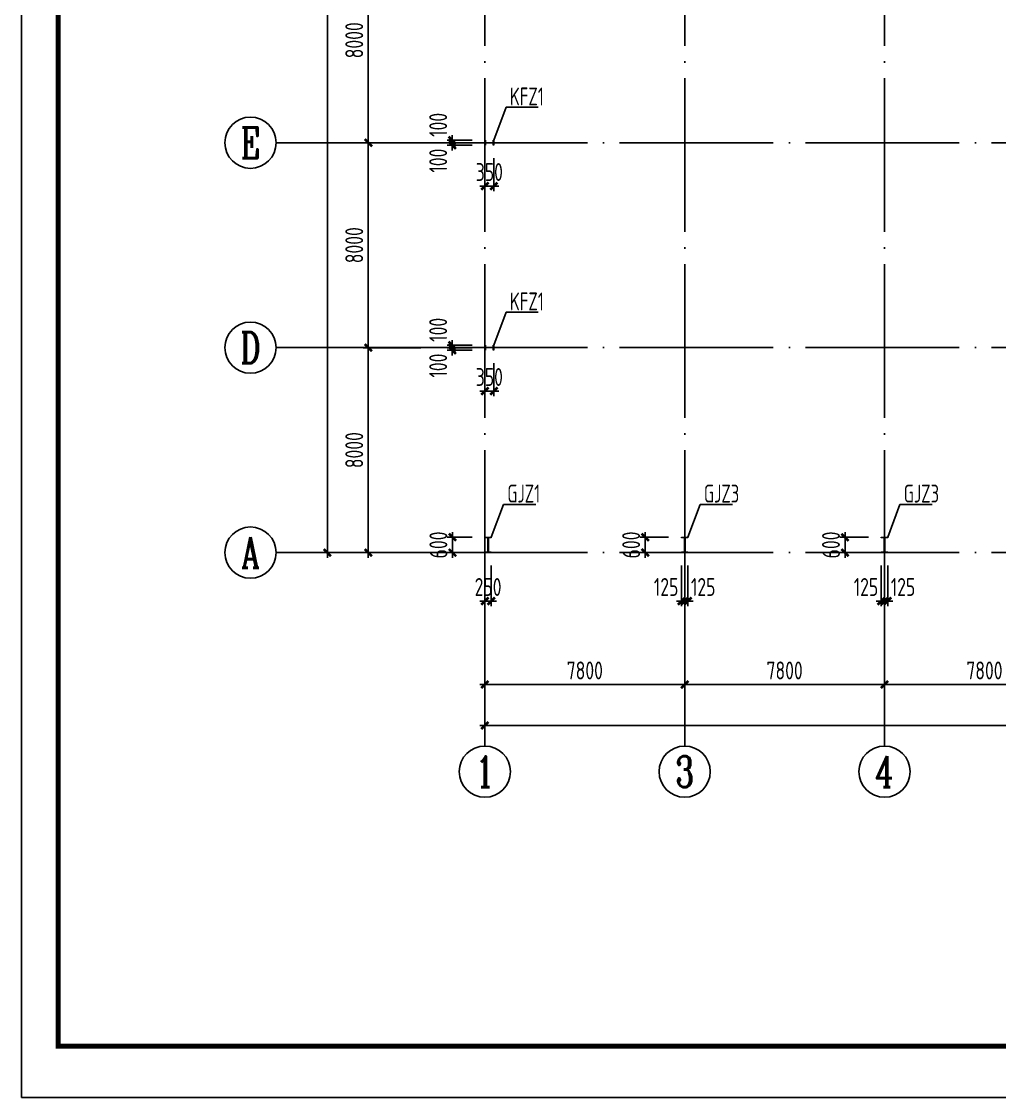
# Model space of a CAD drawing. Extents: x -2746917 to -971774, y -3334247 to -3250358.
# Drawn here: x -2180260 to -2161172, y -3316173 to -3295173 of the extents above; entities that cross this region are included whole.
import ezdxf
from ezdxf.enums import TextEntityAlignment as Align

# ---------------------------------------------------------------- set-up
doc = ezdxf.new("R2010")
doc.units = 0
doc.header["$LTSCALE"] = 1000
doc.header["$MEASUREMENT"] = 0
doc.header["$PDMODE"] = 35
doc.linetypes.add('DOTE', pattern=[2.42, 2, -0.2, 0.02, -0.2])
doc.layers.get('0').update_dxf_attribs({"linetype": 'CONTINUOUS'})
doc.layers.get('Defpoints').update_dxf_attribs({"linetype": 'CONTINUOUS'})
for name, color, linetype in [('AXIS', 253, 'DOTE'), ('COLU', 7, 'CONTINUOUS'), ('DIM', 3, 'CONTINUOUS'), ('NUM', 7, 'CONTINUOUS'), ('PUB_TITLE', 4, 'CONTINUOUS'), ('TEXT', 7, 'CONTINUOUS')]:
    doc.layers.add(name, color=color, linetype=linetype)
doc.layers.add('yichutu', color=7, linetype='CONTINUOUS', true_color=0xffffff, plot=False)
doc.styles.add('TSSD_Axis', font='Complex.shx', dxfattribs={"width": 0.7, "bigfont": 'hztxt.shx'})
doc.styles.add('TSSD_Dimension', font='tssdeng.shx', dxfattribs={"width": 0.75, "bigfont": 'Hztxt.shx'})
doc.styles.add('TSSD_Rein', font='Tssdeng.shx', dxfattribs={"width": 0.75, "bigfont": 'hztxt.shx'})
doc.dimstyles.new('TSSD_200_100', dxfattribs={"dimtxt": 350, "dimasz": 100, "dimexe": 100, "dimexo": 250, "dimgap": 100, "dimtad": 1, "dimdec": 0, "dimlfac": 2, "dimzin": 0, "dimdsep": 46, "dimtxsty": 'TSSD_Dimension', "dimblk": 'ARCHTICK', "dimcen": 0, "dimdle": 100, "dimclrt": 7, "dimadec": 0, "dimazin": 0, "dimtfac": 1, "dimtdec": 0, "dimtix": 1, "dimtmove": 2, "dimatfit": 3, "dimfxl": 1, "dimtolj": 1, "dimtzin": 0, "dimarcsym": 0})

# ---------------------------------------------------------------- blocks, each defined once
blk = doc.blocks.new('ts_axno')
at = {"color": 0, "linetype": 'ByBlock', "lineweight": -2}
blk.add_circle((0, 0), 0.5, dxfattribs=at)
at = {"color": 0, "linetype": 'ByBlock', "lineweight": -2, "style": 'TSSD_Axis', "width": 0.7}
blk.add_attdef('A', text='', height=0.6, dxfattribs=at).set_placement((0, 0), align=Align.MIDDLE_CENTER)
blk = doc.blocks.new('_ArchTick')
at = {"color": 0, "const_width": 0.5}
blk.add_lwpolyline([(-0.71, -0.71), (0.71, 0.71)], dxfattribs=at)
blk = doc.blocks.new('*D1117')
at = {"layer": 'Defpoints', "color": 0, "ltscale": 1.5}
for p in [(-2163416, -3306539), (-2159516, -3306539), (-2163416, -3308114)]:
    blk.add_point(p, dxfattribs=at)
at = {"layer": 'DIM', "color": 0, "lineweight": -2, "ltscale": 1.5}
for p, q in [((-2163416, -3306789), (-2163416, -3308214)), ((-2159516, -3306789), (-2159516, -3308214)), ((-2159416, -3308114), (-2163516, -3308114))]:
    blk.add_line(p, q, dxfattribs=at)
at = {"layer": 'DIM', "color": 0, "lineweight": -2, "ltscale": 1.5, "xscale": 100, "yscale": 100, "zscale": 100, "rotation": 180}
blk.add_blockref('_ArchTick', (-2163416, -3308114), dxfattribs=at)
at = {"layer": 'DIM', "color": 0, "lineweight": -2, "ltscale": 1.5, "xscale": 100, "yscale": 100, "zscale": 100}
blk.add_blockref('_ArchTick', (-2159516, -3308114), dxfattribs=at)
at = {"layer": 'DIM', "color": 7, "ltscale": 1.5, "insert": (-2161466, -3307839), "char_height": 350, "attachment_point": 5, "style": 'TSSD_Dimension'}
blk.add_mtext('\\A1;7800', dxfattribs=at)
blk = doc.blocks.new('*D1118')
at = {"layer": 'Defpoints', "color": 0, "ltscale": 1.5}
for p in [(-2167316, -3306539), (-2163416, -3306539), (-2167316, -3308114)]:
    blk.add_point(p, dxfattribs=at)
at = {"layer": 'DIM', "color": 0, "lineweight": -2, "ltscale": 1.5}
for p, q in [((-2167316, -3306789), (-2167316, -3308214)), ((-2163416, -3306789), (-2163416, -3308214)), ((-2163316, -3308114), (-2167416, -3308114))]:
    blk.add_line(p, q, dxfattribs=at)
at = {"layer": 'DIM', "color": 0, "lineweight": -2, "ltscale": 1.5, "xscale": 100, "yscale": 100, "zscale": 100, "rotation": 180}
blk.add_blockref('_ArchTick', (-2167316, -3308114), dxfattribs=at)
at = {"layer": 'DIM', "color": 0, "lineweight": -2, "ltscale": 1.5, "xscale": 100, "yscale": 100, "zscale": 100}
blk.add_blockref('_ArchTick', (-2163416, -3308114), dxfattribs=at)
at = {"layer": 'DIM', "color": 7, "ltscale": 1.5, "insert": (-2165366, -3307839), "char_height": 350, "attachment_point": 5, "style": 'TSSD_Dimension'}
blk.add_mtext('\\A1;7800', dxfattribs=at)
blk = doc.blocks.new('*D1119')
at = {"layer": 'Defpoints', "color": 0, "ltscale": 1.5}
for p in [(-2171216, -3306539), (-2167316, -3306539), (-2171216, -3308114)]:
    blk.add_point(p, dxfattribs=at)
at = {"layer": 'DIM', "color": 0, "lineweight": -2, "ltscale": 1.5}
for p, q in [((-2171216, -3306789), (-2171216, -3308214)), ((-2167316, -3306789), (-2167316, -3308214)), ((-2167216, -3308114), (-2171316, -3308114))]:
    blk.add_line(p, q, dxfattribs=at)
at = {"layer": 'DIM', "color": 0, "lineweight": -2, "ltscale": 1.5, "xscale": 100, "yscale": 100, "zscale": 100, "rotation": 180}
blk.add_blockref('_ArchTick', (-2171216, -3308114), dxfattribs=at)
at = {"layer": 'DIM', "color": 0, "lineweight": -2, "ltscale": 1.5, "xscale": 100, "yscale": 100, "zscale": 100}
blk.add_blockref('_ArchTick', (-2167316, -3308114), dxfattribs=at)
at = {"layer": 'DIM', "color": 7, "ltscale": 1.5, "insert": (-2169266, -3307839), "char_height": 350, "attachment_point": 5, "style": 'TSSD_Dimension'}
blk.add_mtext('\\A1;7800', dxfattribs=at)
blk = doc.blocks.new('*D1120')
at = {"layer": 'Defpoints', "color": 0, "ltscale": 1.5}
for p in [(-2171216, -3306539), (-2128316, -3306539), (-2128316, -3308914)]:
    blk.add_point(p, dxfattribs=at)
at = {"layer": 'DIM', "color": 0, "lineweight": -2, "ltscale": 1.5}
for p, q in [((-2171216, -3306789), (-2171216, -3309014)), ((-2128316, -3306789), (-2128316, -3309014)), ((-2171316, -3308914), (-2128216, -3308914))]:
    blk.add_line(p, q, dxfattribs=at)
at = {"layer": 'DIM', "color": 0, "lineweight": -2, "ltscale": 1.5, "xscale": 100, "yscale": 100, "zscale": 100, "rotation": 180}
blk.add_blockref('_ArchTick', (-2171216, -3308914), dxfattribs=at)
at = {"layer": 'DIM', "color": 0, "lineweight": -2, "ltscale": 1.5, "xscale": 100, "yscale": 100, "zscale": 100}
blk.add_blockref('_ArchTick', (-2128316, -3308914), dxfattribs=at)
at = {"layer": 'DIM', "color": 7, "ltscale": 1.5, "insert": (-2149766, -3308639), "char_height": 350, "attachment_point": 5, "style": 'TSSD_Dimension'}
blk.add_mtext('\\A1;85800', dxfattribs=at)
blk = doc.blocks.new('*D1136')
at = {"layer": 'Defpoints', "color": 0, "ltscale": 1.5}
for p in [(-2172216, -3293539), (-2173491, -3297539), (-2172216, -3297539)]:
    blk.add_point(p, dxfattribs=at)
at = {"layer": 'DIM', "color": 0, "lineweight": -2, "ltscale": 1.5}
for p, q in [((-2172466, -3293539), (-2173591, -3293539)), ((-2173491, -3293439), (-2173491, -3297639)), ((-2172466, -3297539), (-2173591, -3297539))]:
    blk.add_line(p, q, dxfattribs=at)
at = {"layer": 'DIM', "color": 0, "lineweight": -2, "ltscale": 1.5, "xscale": 100, "yscale": 100, "zscale": 100}
for p, rotation in [((-2173491, -3293539), 90), ((-2173491, -3297539), 270)]:
    blk.add_blockref('_ArchTick', p, dxfattribs=dict(at, rotation=rotation))
at = {"layer": 'DIM', "color": 7, "ltscale": 1.5, "insert": (-2173766, -3295539), "char_height": 350, "attachment_point": 5, "rotation": 90, "style": 'TSSD_Dimension'}
blk.add_mtext('\\A1;8000', dxfattribs=at)
blk = doc.blocks.new('*D1137')
at = {"layer": 'Defpoints', "color": 0, "ltscale": 1.5}
for p in [(-2172216, -3297539), (-2173491, -3301539), (-2172216, -3301539)]:
    blk.add_point(p, dxfattribs=at)
at = {"layer": 'DIM', "color": 0, "lineweight": -2, "ltscale": 1.5}
for p, q in [((-2172466, -3297539), (-2173591, -3297539)), ((-2173491, -3297439), (-2173491, -3301639)), ((-2172466, -3301539), (-2173591, -3301539))]:
    blk.add_line(p, q, dxfattribs=at)
at = {"layer": 'DIM', "color": 0, "lineweight": -2, "ltscale": 1.5, "xscale": 100, "yscale": 100, "zscale": 100}
for p, rotation in [((-2173491, -3297539), 90), ((-2173491, -3301539), 270)]:
    blk.add_blockref('_ArchTick', p, dxfattribs=dict(at, rotation=rotation))
at = {"layer": 'DIM', "color": 7, "ltscale": 1.5, "insert": (-2173766, -3299539), "char_height": 350, "attachment_point": 5, "rotation": 90, "style": 'TSSD_Dimension'}
blk.add_mtext('\\A1;8000', dxfattribs=at)
blk = doc.blocks.new('*D1138')
at = {"layer": 'Defpoints', "color": 0, "ltscale": 1.5}
for p in [(-2172216, -3301539), (-2173491, -3305539), (-2172216, -3305539)]:
    blk.add_point(p, dxfattribs=at)
at = {"layer": 'DIM', "color": 0, "lineweight": -2, "ltscale": 1.5}
for p, q in [((-2172466, -3301539), (-2173591, -3301539)), ((-2173491, -3301439), (-2173491, -3305639)), ((-2172466, -3305539), (-2173591, -3305539))]:
    blk.add_line(p, q, dxfattribs=at)
at = {"layer": 'DIM', "color": 0, "lineweight": -2, "ltscale": 1.5, "xscale": 100, "yscale": 100, "zscale": 100}
for p, rotation in [((-2173491, -3301539), 90), ((-2173491, -3305539), 270)]:
    blk.add_blockref('_ArchTick', p, dxfattribs=dict(at, rotation=rotation))
at = {"layer": 'DIM', "color": 7, "ltscale": 1.5, "insert": (-2173766, -3303539), "char_height": 350, "attachment_point": 5, "rotation": 90, "style": 'TSSD_Dimension'}
blk.add_mtext('\\A1;8000', dxfattribs=at)
blk = doc.blocks.new('*D1139')
at = {"layer": 'Defpoints', "color": 0, "ltscale": 1.5}
for p in [(-2174291, -3281539), (-2172216, -3281539), (-2172216, -3305539)]:
    blk.add_point(p, dxfattribs=at)
at = {"layer": 'DIM', "color": 0, "lineweight": -2, "ltscale": 1.5}
for p, q in [((-2174291, -3305639), (-2174291, -3281439)), ((-2172466, -3281539), (-2174391, -3281539)), ((-2172466, -3305539), (-2174391, -3305539))]:
    blk.add_line(p, q, dxfattribs=at)
at = {"layer": 'DIM', "color": 0, "lineweight": -2, "ltscale": 1.5, "xscale": 100, "yscale": 100, "zscale": 100}
for p, rotation in [((-2174291, -3281539), 90), ((-2174291, -3305539), 270)]:
    blk.add_blockref('_ArchTick', p, dxfattribs=dict(at, rotation=rotation))
at = {"layer": 'DIM', "color": 7, "ltscale": 1.5, "insert": (-2174566, -3293539), "char_height": 350, "attachment_point": 5, "rotation": 90, "style": 'TSSD_Dimension'}
blk.add_mtext('\\A1;48000', dxfattribs=at)
blk = doc.blocks.new('*D1169')
at = {"layer": 'Defpoints', "color": 0, "ltscale": 1.5}
for p in [(-2171853, -3301539), (-2171216, -3301489), (-2171216, -3301539)]:
    blk.add_point(p, dxfattribs=at)
at = {"layer": 'DIM', "color": 0, "lineweight": -2, "ltscale": 1.5}
for p, q in [((-2171853, -3301489), (-2171853, -3301389)), ((-2171466, -3301489), (-2171953, -3301489)), ((-2171466, -3301539), (-2171953, -3301539)), ((-2171853, -3301489), (-2171853, -3301539)), ((-2171853, -3301539), (-2171853, -3301639))]:
    blk.add_line(p, q, dxfattribs=at)
at = {"layer": 'DIM', "color": 0, "lineweight": -2, "ltscale": 1.5, "xscale": 100, "yscale": 100, "zscale": 100}
for p, rotation in [((-2171853, -3301489), 270), ((-2171853, -3301539), 90)]:
    blk.add_blockref('_ArchTick', p, dxfattribs=dict(at, rotation=rotation))
at = {"layer": 'DIM', "color": 7, "ltscale": 1.5, "insert": (-2172128, -3301190), "char_height": 350, "attachment_point": 5, "rotation": 90, "style": 'TSSD_Dimension'}
blk.add_mtext('\\A1;100', dxfattribs=at)
blk = doc.blocks.new('*D1170')
at = {"layer": 'Defpoints', "color": 0, "ltscale": 1.5}
for p in [(-2171853, -3301589), (-2171216, -3301539), (-2171216, -3301589)]:
    blk.add_point(p, dxfattribs=at)
at = {"layer": 'DIM', "color": 0, "lineweight": -2, "ltscale": 1.5}
for p, q in [((-2171466, -3301539), (-2171953, -3301539)), ((-2171466, -3301589), (-2171953, -3301589)), ((-2171853, -3301539), (-2171853, -3301439)), ((-2171853, -3301539), (-2171853, -3301589)), ((-2171853, -3301589), (-2171853, -3301689))]:
    blk.add_line(p, q, dxfattribs=at)
at = {"layer": 'DIM', "color": 0, "lineweight": -2, "ltscale": 1.5, "xscale": 100, "yscale": 100, "zscale": 100}
for p, rotation in [((-2171853, -3301539), 270), ((-2171853, -3301589), 90)]:
    blk.add_blockref('_ArchTick', p, dxfattribs=dict(at, rotation=rotation))
at = {"layer": 'DIM', "color": 7, "ltscale": 1.5, "insert": (-2172128, -3301888), "char_height": 350, "attachment_point": 5, "rotation": 90, "style": 'TSSD_Dimension'}
blk.add_mtext('\\A1;100', dxfattribs=at)
blk = doc.blocks.new('*D1171')
at = {"layer": 'Defpoints', "color": 0, "ltscale": 1.5}
for p in [(-2171216, -3301589), (-2171041, -3301589), (-2171041, -3302386)]:
    blk.add_point(p, dxfattribs=at)
at = {"layer": 'DIM', "color": 0, "lineweight": -2, "ltscale": 1.5}
for p, q in [((-2171216, -3301839), (-2171216, -3302486)), ((-2171041, -3301839), (-2171041, -3302486)), ((-2171216, -3302386), (-2171316, -3302386)), ((-2171216, -3302386), (-2171041, -3302386)), ((-2171041, -3302386), (-2170941, -3302386))]:
    blk.add_line(p, q, dxfattribs=at)
at = {"layer": 'DIM', "color": 0, "lineweight": -2, "ltscale": 1.5, "xscale": 100, "yscale": 100, "zscale": 100}
blk.add_blockref('_ArchTick', (-2171216, -3302386), dxfattribs=at)
at = {"layer": 'DIM', "color": 0, "lineweight": -2, "ltscale": 1.5, "xscale": 100, "yscale": 100, "zscale": 100, "rotation": 180}
blk.add_blockref('_ArchTick', (-2171041, -3302386), dxfattribs=at)
at = {"layer": 'DIM', "color": 7, "ltscale": 1.5, "insert": (-2171129, -3302111), "char_height": 350, "attachment_point": 5, "style": 'TSSD_Dimension'}
blk.add_mtext('\\A1;350', dxfattribs=at)
blk = doc.blocks.new('*D1166')
at = {"layer": 'Defpoints', "color": 0, "ltscale": 1.5}
for p in [(-2171853, -3297539), (-2171216, -3297489), (-2171216, -3297539)]:
    blk.add_point(p, dxfattribs=at)
at = {"layer": 'DIM', "color": 0, "lineweight": -2, "ltscale": 1.5}
for p, q in [((-2171853, -3297489), (-2171853, -3297389)), ((-2171466, -3297489), (-2171953, -3297489)), ((-2171466, -3297539), (-2171953, -3297539)), ((-2171853, -3297489), (-2171853, -3297539)), ((-2171853, -3297539), (-2171853, -3297639))]:
    blk.add_line(p, q, dxfattribs=at)
at = {"layer": 'DIM', "color": 0, "lineweight": -2, "ltscale": 1.5, "xscale": 100, "yscale": 100, "zscale": 100}
for p, rotation in [((-2171853, -3297489), 270), ((-2171853, -3297539), 90)]:
    blk.add_blockref('_ArchTick', p, dxfattribs=dict(at, rotation=rotation))
at = {"layer": 'DIM', "color": 7, "ltscale": 1.5, "insert": (-2172128, -3297190), "char_height": 350, "attachment_point": 5, "rotation": 90, "style": 'TSSD_Dimension'}
blk.add_mtext('\\A1;100', dxfattribs=at)
blk = doc.blocks.new('*D1167')
at = {"layer": 'Defpoints', "color": 0, "ltscale": 1.5}
for p in [(-2171853, -3297589), (-2171216, -3297539), (-2171216, -3297589)]:
    blk.add_point(p, dxfattribs=at)
at = {"layer": 'DIM', "color": 0, "lineweight": -2, "ltscale": 1.5}
for p, q in [((-2171466, -3297539), (-2171953, -3297539)), ((-2171466, -3297589), (-2171953, -3297589)), ((-2171853, -3297539), (-2171853, -3297439)), ((-2171853, -3297539), (-2171853, -3297589)), ((-2171853, -3297589), (-2171853, -3297689))]:
    blk.add_line(p, q, dxfattribs=at)
at = {"layer": 'DIM', "color": 0, "lineweight": -2, "ltscale": 1.5, "xscale": 100, "yscale": 100, "zscale": 100}
for p, rotation in [((-2171853, -3297539), 270), ((-2171853, -3297589), 90)]:
    blk.add_blockref('_ArchTick', p, dxfattribs=dict(at, rotation=rotation))
at = {"layer": 'DIM', "color": 7, "ltscale": 1.5, "insert": (-2172128, -3297888), "char_height": 350, "attachment_point": 5, "rotation": 90, "style": 'TSSD_Dimension'}
blk.add_mtext('\\A1;100', dxfattribs=at)
blk = doc.blocks.new('*D1168')
at = {"layer": 'Defpoints', "color": 0, "ltscale": 1.5}
for p in [(-2171216, -3297589), (-2171041, -3297589), (-2171041, -3298386)]:
    blk.add_point(p, dxfattribs=at)
at = {"layer": 'DIM', "color": 0, "lineweight": -2, "ltscale": 1.5}
for p, q in [((-2171216, -3297839), (-2171216, -3298486)), ((-2171041, -3297839), (-2171041, -3298486)), ((-2171216, -3298386), (-2171316, -3298386)), ((-2171216, -3298386), (-2171041, -3298386)), ((-2171041, -3298386), (-2170941, -3298386))]:
    blk.add_line(p, q, dxfattribs=at)
at = {"layer": 'DIM', "color": 0, "lineweight": -2, "ltscale": 1.5, "xscale": 100, "yscale": 100, "zscale": 100}
blk.add_blockref('_ArchTick', (-2171216, -3298386), dxfattribs=at)
at = {"layer": 'DIM', "color": 0, "lineweight": -2, "ltscale": 1.5, "xscale": 100, "yscale": 100, "zscale": 100, "rotation": 180}
blk.add_blockref('_ArchTick', (-2171041, -3298386), dxfattribs=at)
at = {"layer": 'DIM', "color": 7, "ltscale": 1.5, "insert": (-2171129, -3298111), "char_height": 350, "attachment_point": 5, "style": 'TSSD_Dimension'}
blk.add_mtext('\\A1;350', dxfattribs=at)
blk = doc.blocks.new('*D1172')
at = {"layer": 'Defpoints', "color": 0, "ltscale": 1.5}
for p in [(-2171216, -3305539), (-2171091, -3305539), (-2171091, -3306485)]:
    blk.add_point(p, dxfattribs=at)
at = {"layer": 'DIM', "color": 0, "lineweight": -2, "ltscale": 1.5}
for p, q in [((-2171216, -3305789), (-2171216, -3306585)), ((-2171091, -3305789), (-2171091, -3306585)), ((-2171216, -3306485), (-2171316, -3306485)), ((-2171216, -3306485), (-2171091, -3306485)), ((-2171091, -3306485), (-2170991, -3306485))]:
    blk.add_line(p, q, dxfattribs=at)
at = {"layer": 'DIM', "color": 0, "lineweight": -2, "ltscale": 1.5, "xscale": 100, "yscale": 100, "zscale": 100}
blk.add_blockref('_ArchTick', (-2171216, -3306485), dxfattribs=at)
at = {"layer": 'DIM', "color": 0, "lineweight": -2, "ltscale": 1.5, "xscale": 100, "yscale": 100, "zscale": 100, "rotation": 180}
blk.add_blockref('_ArchTick', (-2171091, -3306485), dxfattribs=at)
at = {"layer": 'DIM', "color": 7, "ltscale": 1.5, "insert": (-2171154, -3306210), "char_height": 350, "attachment_point": 5, "style": 'TSSD_Dimension'}
blk.add_mtext('\\A1;250', dxfattribs=at)
blk = doc.blocks.new('*D1173')
at = {"layer": 'Defpoints', "color": 0, "ltscale": 1.5}
for p in [(-2171849, -3305239), (-2171216, -3305239), (-2171216, -3305539)]:
    blk.add_point(p, dxfattribs=at)
at = {"layer": 'DIM', "color": 0, "lineweight": -2, "ltscale": 1.5}
for p, q in [((-2171849, -3305239), (-2171849, -3305139)), ((-2171466, -3305239), (-2171949, -3305239)), ((-2171849, -3305539), (-2171849, -3305239)), ((-2171466, -3305539), (-2171949, -3305539)), ((-2171849, -3305539), (-2171849, -3305639))]:
    blk.add_line(p, q, dxfattribs=at)
at = {"layer": 'DIM', "color": 0, "lineweight": -2, "ltscale": 1.5, "xscale": 100, "yscale": 100, "zscale": 100}
for p, rotation in [((-2171849, -3305239), 270), ((-2171849, -3305539), 90)]:
    blk.add_blockref('_ArchTick', p, dxfattribs=dict(at, rotation=rotation))
at = {"layer": 'DIM', "color": 7, "ltscale": 1.5, "insert": (-2172124, -3305389), "char_height": 350, "attachment_point": 5, "rotation": 90, "style": 'TSSD_Dimension'}
blk.add_mtext('\\A1;600', dxfattribs=at)
blk = doc.blocks.new('*D1174')
at = {"layer": 'Defpoints', "color": 0, "ltscale": 1.5}
for p in [(-2167379, -3305539), (-2167316, -3305539), (-2167316, -3306485)]:
    blk.add_point(p, dxfattribs=at)
at = {"layer": 'DIM', "color": 0, "lineweight": -2, "ltscale": 1.5}
for p, q in [((-2167379, -3305789), (-2167379, -3306585)), ((-2167316, -3305789), (-2167316, -3306585)), ((-2167379, -3306485), (-2167479, -3306485)), ((-2167379, -3306485), (-2167316, -3306485)), ((-2167316, -3306485), (-2167216, -3306485))]:
    blk.add_line(p, q, dxfattribs=at)
at = {"layer": 'DIM', "color": 0, "lineweight": -2, "ltscale": 1.5, "xscale": 100, "yscale": 100, "zscale": 100}
blk.add_blockref('_ArchTick', (-2167379, -3306485), dxfattribs=at)
at = {"layer": 'DIM', "color": 0, "lineweight": -2, "ltscale": 1.5, "xscale": 100, "yscale": 100, "zscale": 100, "rotation": 180}
blk.add_blockref('_ArchTick', (-2167316, -3306485), dxfattribs=at)
at = {"layer": 'DIM', "color": 7, "ltscale": 1.5, "insert": (-2167678, -3306210), "char_height": 350, "attachment_point": 5, "style": 'TSSD_Dimension'}
blk.add_mtext('\\A1;125', dxfattribs=at)
blk = doc.blocks.new('*D1175')
at = {"layer": 'Defpoints', "color": 0, "ltscale": 1.5}
for p in [(-2168086, -3305239), (-2167379, -3305239), (-2167379, -3305539)]:
    blk.add_point(p, dxfattribs=at)
at = {"layer": 'DIM', "color": 0, "lineweight": -2, "ltscale": 1.5}
for p, q in [((-2168086, -3305239), (-2168086, -3305139)), ((-2167629, -3305239), (-2168186, -3305239)), ((-2168086, -3305539), (-2168086, -3305239)), ((-2167629, -3305539), (-2168186, -3305539)), ((-2168086, -3305539), (-2168086, -3305639))]:
    blk.add_line(p, q, dxfattribs=at)
at = {"layer": 'DIM', "color": 0, "lineweight": -2, "ltscale": 1.5, "xscale": 100, "yscale": 100, "zscale": 100}
for p, rotation in [((-2168086, -3305239), 270), ((-2168086, -3305539), 90)]:
    blk.add_blockref('_ArchTick', p, dxfattribs=dict(at, rotation=rotation))
at = {"layer": 'DIM', "color": 7, "ltscale": 1.5, "insert": (-2168361, -3305389), "char_height": 350, "attachment_point": 5, "rotation": 90, "style": 'TSSD_Dimension'}
blk.add_mtext('\\A1;600', dxfattribs=at)
blk = doc.blocks.new('*D1176')
at = {"layer": 'Defpoints', "color": 0, "ltscale": 1.5}
for p in [(-2167316, -3305539), (-2167254, -3305539), (-2167254, -3306485)]:
    blk.add_point(p, dxfattribs=at)
at = {"layer": 'DIM', "color": 0, "lineweight": -2, "ltscale": 1.5}
for p, q in [((-2167316, -3305789), (-2167316, -3306585)), ((-2167254, -3305789), (-2167254, -3306585)), ((-2167316, -3306485), (-2167416, -3306485)), ((-2167316, -3306485), (-2167254, -3306485)), ((-2167254, -3306485), (-2167154, -3306485))]:
    blk.add_line(p, q, dxfattribs=at)
at = {"layer": 'DIM', "color": 0, "lineweight": -2, "ltscale": 1.5, "xscale": 100, "yscale": 100, "zscale": 100}
blk.add_blockref('_ArchTick', (-2167316, -3306485), dxfattribs=at)
at = {"layer": 'DIM', "color": 0, "lineweight": -2, "ltscale": 1.5, "xscale": 100, "yscale": 100, "zscale": 100, "rotation": 180}
blk.add_blockref('_ArchTick', (-2167254, -3306485), dxfattribs=at)
at = {"layer": 'DIM', "color": 7, "ltscale": 1.5, "insert": (-2166955, -3306210), "char_height": 350, "attachment_point": 5, "style": 'TSSD_Dimension'}
blk.add_mtext('\\A1;125', dxfattribs=at)
blk = doc.blocks.new('*D1177')
at = {"layer": 'Defpoints', "color": 0, "ltscale": 1.5}
for p in [(-2163479, -3305539), (-2163416, -3305539), (-2163416, -3306485)]:
    blk.add_point(p, dxfattribs=at)
at = {"layer": 'DIM', "color": 0, "lineweight": -2, "ltscale": 1.5}
for p, q in [((-2163479, -3305789), (-2163479, -3306585)), ((-2163416, -3305789), (-2163416, -3306585)), ((-2163479, -3306485), (-2163579, -3306485)), ((-2163479, -3306485), (-2163416, -3306485)), ((-2163416, -3306485), (-2163316, -3306485))]:
    blk.add_line(p, q, dxfattribs=at)
at = {"layer": 'DIM', "color": 0, "lineweight": -2, "ltscale": 1.5, "xscale": 100, "yscale": 100, "zscale": 100}
blk.add_blockref('_ArchTick', (-2163479, -3306485), dxfattribs=at)
at = {"layer": 'DIM', "color": 0, "lineweight": -2, "ltscale": 1.5, "xscale": 100, "yscale": 100, "zscale": 100, "rotation": 180}
blk.add_blockref('_ArchTick', (-2163416, -3306485), dxfattribs=at)
at = {"layer": 'DIM', "color": 7, "ltscale": 1.5, "insert": (-2163778, -3306210), "char_height": 350, "attachment_point": 5, "style": 'TSSD_Dimension'}
blk.add_mtext('\\A1;125', dxfattribs=at)
blk = doc.blocks.new('*D1178')
at = {"layer": 'Defpoints', "color": 0, "ltscale": 1.5}
for p in [(-2164186, -3305239), (-2163479, -3305239), (-2163479, -3305539)]:
    blk.add_point(p, dxfattribs=at)
at = {"layer": 'DIM', "color": 0, "lineweight": -2, "ltscale": 1.5}
for p, q in [((-2164186, -3305239), (-2164186, -3305139)), ((-2163729, -3305239), (-2164286, -3305239)), ((-2164186, -3305539), (-2164186, -3305239)), ((-2163729, -3305539), (-2164286, -3305539)), ((-2164186, -3305539), (-2164186, -3305639))]:
    blk.add_line(p, q, dxfattribs=at)
at = {"layer": 'DIM', "color": 0, "lineweight": -2, "ltscale": 1.5, "xscale": 100, "yscale": 100, "zscale": 100}
for p, rotation in [((-2164186, -3305239), 270), ((-2164186, -3305539), 90)]:
    blk.add_blockref('_ArchTick', p, dxfattribs=dict(at, rotation=rotation))
at = {"layer": 'DIM', "color": 7, "ltscale": 1.5, "insert": (-2164461, -3305389), "char_height": 350, "attachment_point": 5, "rotation": 90, "style": 'TSSD_Dimension'}
blk.add_mtext('\\A1;600', dxfattribs=at)
blk = doc.blocks.new('*D1179')
at = {"layer": 'Defpoints', "color": 0, "ltscale": 1.5}
for p in [(-2163416, -3305539), (-2163354, -3305539), (-2163354, -3306485)]:
    blk.add_point(p, dxfattribs=at)
at = {"layer": 'DIM', "color": 0, "lineweight": -2, "ltscale": 1.5}
for p, q in [((-2163416, -3305789), (-2163416, -3306585)), ((-2163354, -3305789), (-2163354, -3306585)), ((-2163416, -3306485), (-2163516, -3306485)), ((-2163416, -3306485), (-2163354, -3306485)), ((-2163354, -3306485), (-2163254, -3306485))]:
    blk.add_line(p, q, dxfattribs=at)
at = {"layer": 'DIM', "color": 0, "lineweight": -2, "ltscale": 1.5, "xscale": 100, "yscale": 100, "zscale": 100}
blk.add_blockref('_ArchTick', (-2163416, -3306485), dxfattribs=at)
at = {"layer": 'DIM', "color": 0, "lineweight": -2, "ltscale": 1.5, "xscale": 100, "yscale": 100, "zscale": 100, "rotation": 180}
blk.add_blockref('_ArchTick', (-2163354, -3306485), dxfattribs=at)
at = {"layer": 'DIM', "color": 7, "ltscale": 1.5, "insert": (-2163055, -3306210), "char_height": 350, "attachment_point": 5, "style": 'TSSD_Dimension'}
blk.add_mtext('\\A1;125', dxfattribs=at)
blk = doc.blocks.new('yct-743-420-74300-42000-100-2002.0')
at = {"layer": 'yichutu', "color": 7, "true_color": 0xffffff}
blk.add_lwpolyline([(0, 0), (0, 42000), (74300, 42000), (74300, 0)], close=True, dxfattribs=at)
blk = doc.blocks.new('A$C6B365CFD')
at = {"layer": 'PUB_TITLE'}
blk.add_lwpolyline([(-70467, -17093), (-70467, 24907), (3833, 24907), (3833, -17093)], close=True, dxfattribs=at)
at = {"layer": 'PUB_TITLE', "const_width": 100}
blk.add_lwpolyline([(2833, -16093), (2833, 23907), (-69753, 23907), (-69753, -16093), (2833, -16093)], dxfattribs=at)

msp = doc.modelspace()

# ---------------------------------------------------------------- linework, layer by layer
at = {"layer": 'AXIS', "ltscale": 1.5}
for p, q in [((-2171216.16, -3306538.58), (-2171216.16, -3280538.58)), ((-2167316.16, -3306538.58), (-2167316.16, -3280538.58)), ((-2163416.16, -3306538.58), (-2163416.16, -3280538.58)), ((-2172216.16, -3297538.58), (-2127316.16, -3297538.58)), ((-2172216.16, -3301538.58), (-2127316.16, -3301538.58)), ((-2172216.16, -3305538.58), (-2127316.16, -3305538.58))]:
    msp.add_line(p, q, dxfattribs=at)
at = {"layer": 'COLU', "lineweight": 5, "ltscale": 1.5}
for points in [[(-2171216.16, -3297488.58), (-2171203.16, -3297488.58), (-2171203.16, -3297588.58), (-2171216.16, -3297588.58)], [(-2171203.16, -3297532.08), (-2171054.16, -3297532.08), (-2171054.16, -3297545.08), (-2171203.16, -3297545.08)], [(-2171054.16, -3297488.58), (-2171041.16, -3297488.58), (-2171041.16, -3297588.58), (-2171054.16, -3297588.58)], [(-2171216.16, -3301488.58), (-2171203.16, -3301488.58), (-2171203.16, -3301588.58), (-2171216.16, -3301588.58)], [(-2171203.16, -3301532.08), (-2171054.16, -3301532.08), (-2171054.16, -3301545.08), (-2171203.16, -3301545.08)], [(-2171054.16, -3301488.58), (-2171041.16, -3301488.58), (-2171041.16, -3301588.58), (-2171054.16, -3301588.58)], [(-2171216.16, -3305251.58), (-2171216.16, -3305238.58), (-2171091.16, -3305238.58), (-2171091.16, -3305251.58)], [(-2171160.16, -3305525.58), (-2171160.16, -3305251.58), (-2171147.16, -3305251.58), (-2171147.16, -3305525.58)], [(-2167378.66, -3305251.58), (-2167378.66, -3305238.58), (-2167253.66, -3305238.58), (-2167253.66, -3305251.58)], [(-2167322.66, -3305525.58), (-2167322.66, -3305251.58), (-2167309.66, -3305251.58), (-2167309.66, -3305525.58)], [(-2163478.66, -3305251.58), (-2163478.66, -3305238.58), (-2163353.66, -3305238.58), (-2163353.66, -3305251.58)], [(-2163422.66, -3305525.58), (-2163422.66, -3305251.58), (-2163409.66, -3305251.58), (-2163409.66, -3305525.58)], [(-2171216.16, -3305538.58), (-2171216.16, -3305525.58), (-2171091.16, -3305525.58), (-2171091.16, -3305538.58)], [(-2167378.66, -3305538.58), (-2167378.66, -3305525.58), (-2167253.66, -3305525.58), (-2167253.66, -3305538.58)], [(-2163478.66, -3305538.58), (-2163478.66, -3305525.58), (-2163353.66, -3305525.58), (-2163353.66, -3305538.58)]]:
    msp.add_lwpolyline(points, close=True, dxfattribs=at)
at = {"layer": 'NUM'}
for p, q in [((-2171041.16, -3297488.58), (-2170802.35, -3296846.64)), ((-2170802.35, -3296846.64), (-2170172.88, -3296846.64)), ((-2171041.16, -3301488.58), (-2170802.35, -3300846.64)), ((-2170802.35, -3300846.64), (-2170172.88, -3300846.64)), ((-2171091.16, -3305238.58), (-2170852.35, -3304596.64)), ((-2170852.35, -3304596.64), (-2170222.88, -3304596.64)), ((-2167253.66, -3305238.58), (-2167014.85, -3304596.64)), ((-2167014.85, -3304596.64), (-2166385.38, -3304596.64)), ((-2163353.66, -3305238.58), (-2163114.85, -3304596.64)), ((-2163114.85, -3304596.64), (-2162485.38, -3304596.64))]:
    msp.add_line(p, q, dxfattribs=at)
at = {"layer": 'NUM', "ltscale": 1.5}
for p, q in [((-2172216.16, -3297538.58), (-2175291.16, -3297538.58)), ((-2172216.16, -3301538.58), (-2175291.16, -3301538.58)), ((-2172216.16, -3305538.58), (-2175291.16, -3305538.58)), ((-2171216.16, -3306538.58), (-2171216.16, -3309313.58)), ((-2167316.16, -3306538.58), (-2167316.16, -3309313.58)), ((-2163416.16, -3306538.58), (-2163416.16, -3309313.58))]:
    msp.add_line(p, q, dxfattribs=at)

# ---------------------------------------------------------------- block references
at = {"ltscale": 1.5}
msp.add_blockref('A$C6B365CFD', (-2109793.08, -3299080.41), dxfattribs=at)
at = {"layer": 'NUM'}
ref = msp.add_blockref('ts_axno', (-2175791.16, -3297538.58), dxfattribs=dict(at, xscale=-1000, yscale=1000, zscale=1000))
ref.add_attrib('C', 'E', dxfattribs={"height": 600, "style": 'TSSD_Axis', "width": 0.7}).set_placement((-2175791.16, -3297538.58), align=Align.MIDDLE_CENTER)
ref = msp.add_blockref('ts_axno', (-2175791.16, -3301538.58), dxfattribs=dict(at, xscale=-1000, yscale=1000, zscale=1000))
ref.add_attrib('B', 'D', dxfattribs={"height": 600, "style": 'TSSD_Axis', "width": 0.7}).set_placement((-2175791.16, -3301538.58), align=Align.MIDDLE_CENTER)
ref = msp.add_blockref('ts_axno', (-2175791.16, -3305538.58), dxfattribs=dict(at, xscale=-1000, yscale=1000, zscale=1000))
ref.add_attrib('A', 'A', dxfattribs={"height": 600, "style": 'TSSD_Axis', "width": 0.7}).set_placement((-2175791.16, -3305538.58), align=Align.MIDDLE_CENTER)
ref = msp.add_blockref('ts_axno', (-2171216.16, -3309813.58), dxfattribs=dict(at, xscale=1000, yscale=1000, zscale=1000))
ref.add_attrib('1', '1', dxfattribs={"height": 600, "style": 'TSSD_Axis', "width": 0.7}).set_placement((-2171216.16, -3309813.58), align=Align.MIDDLE_CENTER)
ref = msp.add_blockref('ts_axno', (-2167316.16, -3309813.58), dxfattribs=dict(at, xscale=1000, yscale=1000, zscale=1000))
ref.add_attrib('3', '3', dxfattribs={"height": 600, "style": 'TSSD_Axis', "width": 0.7}).set_placement((-2167316.16, -3309813.58), align=Align.MIDDLE_CENTER)
ref = msp.add_blockref('ts_axno', (-2163416.16, -3309813.58), dxfattribs=dict(at, xscale=1000, yscale=1000, zscale=1000))
ref.add_attrib('4', '4', dxfattribs={"height": 600, "style": 'TSSD_Axis', "width": 0.7}).set_placement((-2163416.16, -3309813.58), align=Align.MIDDLE_CENTER)
at = {"layer": 'yichutu'}
msp.add_blockref('yct-743-420-74300-42000-100-2002.0', (-2180259.79, -3316173.05), dxfattribs=at)

# ---------------------------------------------------------------- texts
at = {"layer": 'TEXT', "lineweight": 5, "style": 'TSSD_Rein', "width": 0.7}
for s, p in [('KFZ1', (-2170728.17, -3296811.63)), ('KFZ1', (-2170728.17, -3300811.63)), ('GJZ1', (-2170778.17, -3304561.63)), ('GJZ3', (-2166940.67, -3304561.63)), ('GJZ3', (-2163040.67, -3304561.63))]:
    msp.add_text(s, height=350, dxfattribs=at).set_placement(p)

# ---------------------------------------------------------------- dimensions: what is measured, and where the dimension line sits
at = {"layer": 'DIM', "ltscale": 1.5}
for base, p1, p2, angle, picture, middle in [((-2174291.16, -3281538.58), (-2172216.16, -3305538.58), (-2172216.16, -3281538.58), 90, '*D1139', (-2174566.16, -3293538.58)), ((-2173491.16, -3297538.58), (-2172216.16, -3293538.58), (-2172216.16, -3297538.58), 90, '*D1136', (-2173766.16, -3295538.58)), ((-2173491.16, -3301538.58), (-2172216.16, -3297538.58), (-2172216.16, -3301538.58), 90, '*D1137', (-2173766.16, -3299538.58)), ((-2173491.16, -3305538.58), (-2172216.16, -3301538.58), (-2172216.16, -3305538.58), 90, '*D1138', (-2173766.16, -3303538.58)), ((-2171848.61, -3305238.58), (-2171216.16, -3305538.58), (-2171216.16, -3305238.58), 90, '*D1173', (-2172123.61, -3305388.58)), ((-2168085.66, -3305238.58), (-2167378.66, -3305538.58), (-2167378.66, -3305238.58), 90, '*D1175', (-2168360.66, -3305388.58)), ((-2164185.66, -3305238.58), (-2163478.66, -3305538.58), (-2163478.66, -3305238.58), 90, '*D1178', (-2164460.66, -3305388.58)), ((-2171216.16, -3308113.58), (-2167316.16, -3306538.58), (-2171216.16, -3306538.58), 180, '*D1119', (-2169266.16, -3307838.58)), ((-2128316.16, -3308913.58), (-2171216.16, -3306538.58), (-2128316.16, -3306538.58), 180, '*D1120', (-2149766.16, -3308638.58)), ((-2167316.16, -3308113.58), (-2163416.16, -3306538.58), (-2167316.16, -3306538.58), 180, '*D1118', (-2165366.16, -3307838.58)), ((-2163416.16, -3308113.58), (-2159516.16, -3306538.58), (-2163416.16, -3306538.58), 180, '*D1117', (-2161466.16, -3307838.58))]:
    dim = msp.add_linear_dim(base=base, p1=p1, p2=p2, angle=angle, dimstyle='TSSD_200_100', dxfattribs=at)
    dim.commit()
    dim.dimension.update_dxf_attribs({"geometry": picture, "text_midpoint": middle})
for base, p1, p2, picture, middle in [((-2171852.64, -3297538.58), (-2171216.16, -3297488.58), (-2171216.16, -3297538.58), '*D1166', (-2172127.64, -3297189.51)), ((-2171852.64, -3297588.58), (-2171216.16, -3297538.58), (-2171216.16, -3297588.58), '*D1167', (-2172127.64, -3297887.66)), ((-2171852.64, -3301538.58), (-2171216.16, -3301488.58), (-2171216.16, -3301538.58), '*D1169', (-2172127.64, -3301189.51)), ((-2171852.64, -3301588.58), (-2171216.16, -3301538.58), (-2171216.16, -3301588.58), '*D1170', (-2172127.64, -3301887.66))]:
    dim = msp.add_linear_dim(base=base, p1=p1, p2=p2, angle=90, dimstyle='TSSD_200_100', dxfattribs=at)
    dim.commit()
    dim.dimension.update_dxf_attribs({"geometry": picture, "text_midpoint": middle, "dimtype": 160})
for base, p1, p2, picture, middle in [((-2171041.16, -3298385.75), (-2171216.16, -3297588.58), (-2171041.16, -3297588.58), '*D1168', (-2171128.66, -3298110.75)), ((-2171041.16, -3302385.75), (-2171216.16, -3301588.58), (-2171041.16, -3301588.58), '*D1171', (-2171128.66, -3302110.75)), ((-2171091.16, -3306485.45), (-2171216.16, -3305538.58), (-2171091.16, -3305538.58), '*D1172', (-2171153.66, -3306210.45))]:
    dim = msp.add_linear_dim(base=base, p1=p1, p2=p2, dimstyle='TSSD_200_100', dxfattribs=at)
    dim.commit()
    dim.dimension.update_dxf_attribs({"geometry": picture, "text_midpoint": middle})
for base, p1, p2, picture, middle in [((-2167316.16, -3306485.45), (-2167378.66, -3305538.58), (-2167316.16, -3305538.58), '*D1174', (-2167677.73, -3306210.45)), ((-2167253.66, -3306485.45), (-2167316.16, -3305538.58), (-2167253.66, -3305538.58), '*D1176', (-2166954.59, -3306210.45)), ((-2163416.16, -3306485.45), (-2163478.66, -3305538.58), (-2163416.16, -3305538.58), '*D1177', (-2163777.73, -3306210.45)), ((-2163353.66, -3306485.45), (-2163416.16, -3305538.58), (-2163353.66, -3305538.58), '*D1179', (-2163054.59, -3306210.45))]:
    dim = msp.add_linear_dim(base=base, p1=p1, p2=p2, dimstyle='TSSD_200_100', dxfattribs=at)
    dim.commit()
    dim.dimension.update_dxf_attribs({"geometry": picture, "text_midpoint": middle, "dimtype": 160})

doc.saveas('drawing.dxf')
